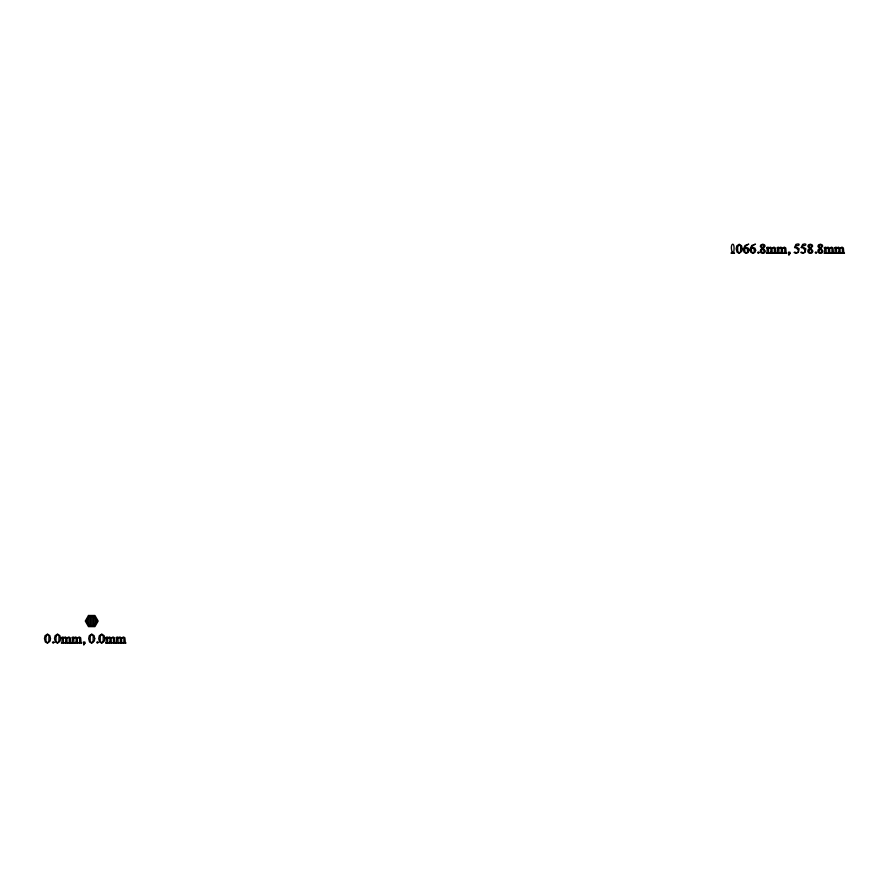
<?xml version="1.0" encoding="UTF-8"?>
<svg xmlns="http://www.w3.org/2000/svg" width="889" height="889" viewBox="0 0 889 889"><rect width="100%" height="100%" fill="white"/><g stroke="black" fill="none" stroke-linecap="round" stroke-linejoin="round"><path stroke-width="1.33" d="M96.123 619.9L96.123 622.233L94.745 624.623L94.745 617.511L93.356 616.666L93.356 625.467L91.978 625.467L91.978 616.666L90.6 616.666L90.6 625.467L89.211 625.467L89.211 616.666L87.833 618.988L87.833 623.145M45.961 636.246L45.961 641.158L47.528 642.825L48.851 641.769L48.995 636.191L47.484 634.424L45.961 636.246M55.996 636.246L55.996 641.158L57.574 642.825L58.885 641.769L59.03 636.191L57.518 634.424L55.996 636.246M90.189 636.246L90.2 641.158L91.767 642.825L93.078 641.769L93.223 636.191L91.711 634.424L90.189 636.246M100.224 636.246L100.235 641.158L101.802 642.825L103.113 641.769L103.257 636.191L101.746 634.424L100.224 636.246M737.681 246.397L737.692 251.32L739.259 252.976L740.57 251.931L740.715 246.353L739.204 244.586L737.681 246.397M65.83 641.502L65.653 642.591C62.552 643.369 70.164 643.369 67.075 642.603L66.886 638.446L68.331 637.646L69.275 638.18L69.231 642.647C66.253 643.314 73.643 643.314 70.687 642.669L70.287 637.802L68.875 636.946L66.764 638.08L65.353 636.946L63.263 637.991C64.352 635.757 59.719 638.069 62.086 637.958L61.952 642.725C59.152 643.292 66.486 643.269 63.486 642.691L63.319 638.435L63.997 637.869L65.697 638.291L65.83 641.502M76.232 641.502L76.065 642.591C72.965 643.369 80.577 643.369 77.487 642.603L77.299 638.446L78.732 637.646L79.688 638.18L79.643 642.647C76.665 643.314 84.044 643.314 81.099 642.669L80.688 637.802L79.288 636.946L77.176 638.08L75.754 636.946L73.676 637.991C74.754 635.757 70.12 638.069 72.498 637.958L72.365 642.725C69.564 643.292 76.887 643.269 73.898 642.691L73.72 638.435L74.409 637.869L76.098 638.291L76.232 641.502M110.058 641.502L109.88 642.591C106.791 643.369 114.392 643.369 111.303 642.603L111.125 638.446L112.559 637.646L113.503 638.18L113.459 642.647C110.48 643.314 117.87 643.314 114.914 642.669L114.514 637.802L113.103 636.946L110.992 638.08L109.58 636.946L107.491 637.991C108.58 635.757 103.946 638.069 106.313 637.958L106.18 642.725C103.38 643.292 110.714 643.269 107.725 642.691L107.547 638.435L108.225 637.869L109.925 638.291L110.058 641.502M120.46 641.502L120.293 642.591C117.192 643.369 124.804 643.369 121.715 642.603L121.526 638.446L122.96 637.646L123.915 638.18L123.871 642.647C120.893 643.314 128.283 643.314 125.327 642.669L124.916 637.802L123.515 636.946L121.404 638.08L119.982 636.946L117.904 637.991C118.993 635.757 114.359 638.069 116.726 637.958L116.592 642.725C113.792 643.292 121.115 643.269 118.126 642.691L117.959 638.435L118.637 637.869L120.337 638.291L120.46 641.502M770.93 251.665L770.763 252.754C767.663 253.532 775.275 253.521 772.174 252.754L771.996 248.609L773.43 247.809L774.375 248.342L774.33 252.809C771.352 253.476 778.742 253.465 775.797 252.832L775.386 247.964L773.975 247.109L771.874 248.242L770.452 247.109L768.363 248.142C769.452 245.92 764.818 248.231 767.185 248.109L767.051 252.887C764.251 253.443 771.585 253.432 768.596 252.854L768.418 248.598L769.096 248.02L770.796 248.442L770.93 251.665M781.331 251.665L781.164 252.754C778.064 253.532 785.676 253.521 782.587 252.754L782.398 248.609L783.842 247.809L784.787 248.342L784.743 252.809C781.764 253.476 789.154 253.465 786.198 252.832L785.787 247.964L784.387 247.109L782.276 248.242L780.864 247.109L778.775 248.142C779.864 245.942 775.219 248.231 777.597 248.109L777.464 252.887C774.663 253.443 781.987 253.432 778.997 252.854L778.831 248.598L779.509 248.02L781.209 248.442L781.331 251.665M828.537 251.665L828.37 252.754C825.27 253.532 832.882 253.521 829.793 252.754L829.604 248.609L831.037 247.809L831.982 248.342L831.948 252.809C828.97 253.476 836.349 253.465 833.404 252.832L832.993 247.964L831.593 247.109L829.481 248.242L828.059 247.109L825.981 248.142C827.059 245.942 822.425 248.231 824.792 248.109L824.659 252.887C821.858 253.443 829.193 253.432 826.203 252.854L826.025 248.598L826.703 248.02L828.404 248.442L828.537 251.665M838.949 251.665L838.771 252.754C835.671 253.532 843.283 253.521 840.194 252.754L840.005 248.609L841.45 247.809L842.394 248.342L842.35 252.809C839.372 253.476 846.761 253.465 843.805 252.832L843.405 247.964L841.994 247.109L839.883 248.242L838.471 247.109L836.382 248.142C837.471 245.942 832.826 248.231 835.204 248.109L835.071 252.887C832.271 253.443 839.605 253.432 836.605 252.854L836.438 248.598L837.116 248.02L838.816 248.442L838.949 251.665M50.506 638.569L50.106 641.025L47.45 643.192L45.339 642.014L44.45 638.624L45.039 635.724L47.517 634.068L49.851 635.646L50.506 638.569M60.541 638.569L60.141 641.025L57.485 643.192L55.374 642.014L54.485 638.624L55.085 635.724L57.552 634.068L59.885 635.646L60.541 638.569M94.734 638.569L94.334 641.025L91.689 643.192L89.567 642.014L88.678 638.624L89.278 635.724L91.745 634.068L94.078 635.646L94.734 638.569M104.769 638.569L104.369 641.025L101.724 643.192L99.601 642.014L98.712 638.624L99.312 635.724L101.779 634.068L104.113 635.646L104.769 638.569M742.226 248.731L741.826 251.187L739.181 253.343L737.059 252.176L736.17 248.787L736.77 245.886L739.237 244.231L741.57 245.809L742.226 248.731M744.638 248.687L744.893 251.943L746.327 252.965L747.46 252.309L747.538 249.209L745.982 248.087L744.638 248.687M751.327 248.687L751.583 251.943L753.016 252.965L754.15 252.309L754.228 249.209L752.672 248.087L751.327 248.687M761.451 249.965L761.662 252.476L763.973 252.587L763.951 250.387L762.273 249.042L761.451 249.965M809.034 249.965L809.234 252.476L811.546 252.587L811.524 250.387L809.846 249.042L809.034 249.965M819.069 249.965L819.269 252.476L821.58 252.587L821.558 250.387L819.88 249.042L819.069 249.965M794.533 247.564L796.644 248.142L798.444 250.576L797.889 252.209L796.566 252.865L794.666 252.032L794.088 252.52L795.777 253.365L798.378 252.398L799.167 248.764L795.522 246.564L796.077 245.42C800.022 246.597 800.522 242.497 795.988 244.375L794.555 247.498M801.222 247.564L803.334 248.142L805.134 250.576L804.578 252.209L803.256 252.865L801.356 252.032L800.778 252.52L802.467 253.365L805.067 252.398L805.856 248.764L802.211 246.564L802.767 245.42C806.712 246.597 807.212 242.497 802.678 244.375L801.245 247.498M732.214 252.043L731.969 252.809C727.991 253.465 737.503 253.398 733.625 252.876C735.859 239.63 729.013 243.353 732.214 252.043M764.173 246.064L762.918 248.009L761.251 245.875L762.629 244.575L764.173 246.064M811.746 246.064L810.49 248.009L808.823 245.875L810.201 244.575L811.746 246.064M821.78 246.064L820.525 248.009L818.858 245.875L820.236 244.575L821.78 246.064M84.633 643.258L83.644 644.97L85.155 642.925L84.822 642.025L83.466 641.947L83.51 642.98L84.633 643.258M789.732 253.421L788.754 255.132L790.254 253.087L789.932 252.187L788.565 252.109L788.61 253.143L789.732 253.421M749.005 250.254L748.238 252.409L746.238 253.365L744.149 252.287L743.204 249.42L745.026 245.464C753.728 242.686 744.538 244.564 744.804 248.053L746.549 247.475L748.294 248.198L749.005 250.254M755.694 250.254L754.928 252.409L752.927 253.365L750.838 252.287L749.894 249.42L751.716 245.464C760.417 242.686 751.227 244.564 751.494 248.053L753.239 247.475L754.983 248.198L755.694 250.254M760.706 249.753L760.184 251.22L760.94 252.776L762.773 253.365L764.662 252.72L765.373 251.143L763.307 248.275L765.118 246.097L764.496 244.786L762.829 244.208L760.973 244.808L760.251 246.275L761.917 248.764L760.706 249.753M808.29 249.753L807.757 251.22L808.512 252.776L810.346 253.365L812.246 252.72L812.946 251.143L810.879 248.275L812.69 246.097L812.079 244.786L810.401 244.208L808.546 244.808L807.823 246.275L809.49 248.764L808.29 249.753M818.325 249.753L817.791 251.22L818.547 252.776L820.38 253.365L822.281 252.72L822.981 251.143L820.914 248.275L822.725 246.097L822.114 244.786L820.436 244.208L818.58 244.808L817.858 246.275L819.525 248.764L818.325 249.753M53.94 642.469L53.207 643.214L52.462 642.469L53.207 641.736L53.94 642.469M98.168 642.469L97.434 643.214L96.69 642.469L97.434 641.736L98.168 642.469M759.039 252.632L758.306 253.376L757.561 252.632L758.306 251.898L759.039 252.632M816.658 252.632L815.913 253.376L815.169 252.632L815.913 251.898L816.658 252.632M88.489 615.477L85.266 621.067L88.489 626.656L94.945 626.656L98.168 621.067L94.945 615.477L88.489 615.477M89.056 616.466L86.4 621.067L89.056 625.667L94.367 625.667L97.023 621.067L94.367 616.466L89.056 616.466"/></g></svg>
